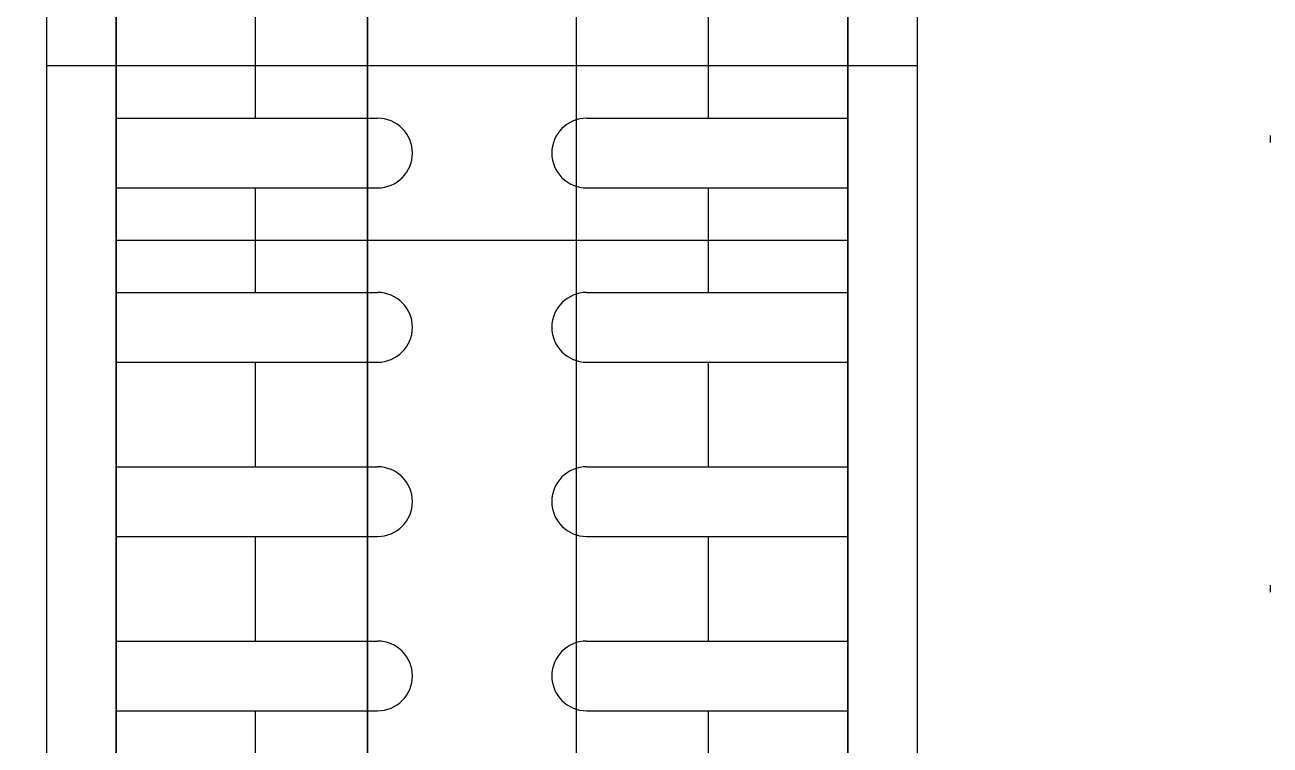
# Model space of a CAD drawing. Header units: inches. Extents: x 21 to 38546, y 13 to 15001.
# Drawn here: x 6003.84 to 6021.71, y 2067.49 to 2077.82 of the extents above; entities that cross this region are included whole.
import ezdxf

# ---------------------------------------------------------------- set-up
doc = ezdxf.new("R2010")
doc.units = ezdxf.units.IN
doc.header["$MEASUREMENT"] = 0
doc.linetypes.add('DOT', pattern=[6.35, 0, -6.35])
doc.layers.add('RAST-IST-RADYATÖR-DİNAMİK BLOK', color=83, linetype='Continuous')
for name, color, linetype, lineweight in [('Z_MİM_-KM-BEAM-RAY', 8, 'DOT', 25), ('Z_MİM_-KM-CERAMIC-09', 8, 'Continuous', 25), ('Z_MİM_-KM-ELECTRIC', 8, 'Continuous', 25), ('Z_MİM_-KM-WALL', 8, 'Continuous', 25)]:
    doc.layers.add(name, color=color, linetype=linetype, lineweight=lineweight)

# ---------------------------------------------------------------- blocks, each defined once
blk = doc.blocks.new('A$Cba0c6c82')
at = {"ltscale": 2}
blk.add_line((0, 65), (65, 65), dxfattribs=at)
blk = doc.blocks.new('-KM_Kiriş İzi_ZK')
at = {"layer": 'Z_MİM_-KM-BEAM-RAY'}
blk.add_line((2689.999, 1565.001), (2689.999, 1030), dxfattribs=at)
blk = doc.blocks.new('IS_RADYATOR-PLAN-110')
at = {"layer": 'RAST-IST-RADYATÖR-DİNAMİK BLOK', "color": 7}
for p, q in [((100.75, 11.5), (100.75, 7.75)), ((101.75, 11.5), (101.75, 7.75)), ((103.25, 11.5), (103.25, 7.75)), ((104.25, 11.5), (104.25, 7.75)), ((105.75, 11.5), (105.75, 7.75)), ((106.75, 11.5), (106.75, 7.75)), ((100, 9.5), (100.75, 9.5)), ((101.75, 9.5), (102.5, 9.5)), ((102.5, 9.5), (103.25, 9.5)), ((104.25, 9.5), (105, 9.5)), ((105, 9.5), (105.75, 9.5)), ((106.75, 9.5), (107.5, 9.5)), ((100.75, 4.75), (100.75, 1)), ((101.75, 4.75), (101.75, 1)), ((103.25, 4.75), (103.25, 1)), ((104.25, 4.75), (104.25, 1)), ((105.75, 4.75), (105.75, 1)), ((106.75, 4.75), (106.75, 1)), ((100, 3), (100.75, 3)), ((101.75, 3), (102.5, 3)), ((102.5, 3), (103.25, 3)), ((104.25, 3), (105, 3)), ((105, 3), (105.75, 3)), ((106.75, 3), (107.5, 3))]:
    blk.add_line(p, q, dxfattribs=at)
at = {"layer": 'RAST-IST-RADYATÖR-DİNAMİK BLOK'}
for points in [[(0, 0), (110, 0), (110, 12.5), (0, 12.5)], [(2.5, 11.5), (107.5, 11.5), (107.5, 1), (2.5, 1)]]:
    blk.add_lwpolyline(points, dxfattribs=at)
at = {"layer": 'RAST-IST-RADYATÖR-DİNAMİK BLOK', "color": 7}
for centre, start, end in [((101.25, 7.75), 180, 0), ((103.75, 7.75), 180, 0), ((106.25, 7.75), 180, 0), ((101.25, 4.75), 0, 180), ((103.75, 4.75), 0, 180), ((106.25, 4.75), 0, 180)]:
    blk.add_arc(centre, 0.5, start, end, dxfattribs=at)
blk = doc.blocks.new('IS_RADYATOR-PLAN-120')
at = {"layer": 'RAST-IST-RADYATÖR-DİNAMİK BLOK', "color": 7}
for p, q in [((100.75, 11.5), (100.75, 7.75)), ((101.75, 11.5), (101.75, 7.75)), ((103.25, 11.5), (103.25, 7.75)), ((104.25, 11.5), (104.25, 7.75)), ((105.75, 11.5), (105.75, 7.75)), ((106.75, 11.5), (106.75, 7.75)), ((108.25, 11.5), (108.25, 7.75)), ((109.25, 11.5), (109.25, 7.75)), ((100, 9.5), (100.75, 9.5)), ((101.75, 9.5), (102.5, 9.5)), ((102.5, 9.5), (103.25, 9.5)), ((104.25, 9.5), (105, 9.5)), ((105, 9.5), (105.75, 9.5)), ((106.75, 9.5), (107.5, 9.5)), ((107.5, 9.5), (108.25, 9.5)), ((109.25, 9.5), (110, 9.5)), ((110, 9.5), (110.75, 9.5)), ((100.75, 4.75), (100.75, 1)), ((101.75, 4.75), (101.75, 1)), ((103.25, 4.75), (103.25, 1)), ((104.25, 4.75), (104.25, 1)), ((105.75, 4.75), (105.75, 1)), ((106.75, 4.75), (106.75, 1)), ((108.25, 4.75), (108.25, 1)), ((109.25, 4.75), (109.25, 1)), ((100, 3), (100.75, 3)), ((101.75, 3), (102.5, 3)), ((102.5, 3), (103.25, 3)), ((104.25, 3), (105, 3)), ((105, 3), (105.75, 3)), ((106.75, 3), (107.5, 3)), ((107.5, 3), (108.25, 3)), ((109.25, 3), (110, 3)), ((110, 3), (110.75, 3))]:
    blk.add_line(p, q, dxfattribs=at)
at = {"layer": 'RAST-IST-RADYATÖR-DİNAMİK BLOK'}
for points in [[(0, 0), (120, 0), (120, 12.5), (0, 12.5)], [(2.5, 11.5), (117.5, 11.5), (117.5, 1), (2.5, 1)]]:
    blk.add_lwpolyline(points, dxfattribs=at)
at = {"layer": 'RAST-IST-RADYATÖR-DİNAMİK BLOK', "color": 7}
for centre, start, end in [((101.25, 7.75), 180, 0), ((103.75, 7.75), 180, 0), ((106.25, 7.75), 180, 0), ((108.75, 7.75), 180, 0), ((101.25, 4.75), 0, 180), ((103.75, 4.75), 0, 180), ((106.25, 4.75), 0, 180), ((108.75, 4.75), 0, 180)]:
    blk.add_arc(centre, 0.5, start, end, dxfattribs=at)
blk = doc.blocks.new('IS_RADYATOR-PLAN-130')
at = {"layer": 'RAST-IST-RADYATÖR-DİNAMİK BLOK', "color": 7}
for p, q in [((100.75, 11.5), (100.75, 7.75)), ((101.75, 11.5), (101.75, 7.75)), ((103.25, 11.5), (103.25, 7.75)), ((104.25, 11.5), (104.25, 7.75)), ((105.75, 11.5), (105.75, 7.75)), ((106.75, 11.5), (106.75, 7.75)), ((108.25, 11.5), (108.25, 7.75)), ((109.25, 11.5), (109.25, 7.75)), ((100, 9.5), (100.75, 9.5)), ((101.75, 9.5), (102.5, 9.5)), ((102.5, 9.5), (103.25, 9.5)), ((104.25, 9.5), (105, 9.5)), ((105, 9.5), (105.75, 9.5)), ((106.75, 9.5), (107.5, 9.5)), ((107.5, 9.5), (108.25, 9.5)), ((109.25, 9.5), (110, 9.5)), ((110, 9.5), (110.75, 9.5)), ((100.75, 4.75), (100.75, 1)), ((101.75, 4.75), (101.75, 1)), ((103.25, 4.75), (103.25, 1)), ((104.25, 4.75), (104.25, 1)), ((105.75, 4.75), (105.75, 1)), ((106.75, 4.75), (106.75, 1)), ((108.25, 4.75), (108.25, 1)), ((109.25, 4.75), (109.25, 1)), ((100, 3), (100.75, 3)), ((101.75, 3), (102.5, 3)), ((102.5, 3), (103.25, 3)), ((104.25, 3), (105, 3)), ((105, 3), (105.75, 3)), ((106.75, 3), (107.5, 3)), ((107.5, 3), (108.25, 3)), ((109.25, 3), (110, 3)), ((110, 3), (110.75, 3))]:
    blk.add_line(p, q, dxfattribs=at)
at = {"layer": 'RAST-IST-RADYATÖR-DİNAMİK BLOK'}
for points in [[(0, 0), (130, 0), (130, 12.5), (0, 12.5)], [(2.5, 11.5), (127.5, 11.5), (127.5, 1), (2.5, 1)]]:
    blk.add_lwpolyline(points, dxfattribs=at)
at = {"layer": 'RAST-IST-RADYATÖR-DİNAMİK BLOK', "color": 7}
for centre, start, end in [((101.25, 7.75), 180, 0), ((103.75, 7.75), 180, 0), ((106.25, 7.75), 180, 0), ((108.75, 7.75), 180, 0), ((101.25, 4.75), 0, 180), ((103.75, 4.75), 0, 180), ((106.25, 4.75), 0, 180), ((108.75, 4.75), 0, 180)]:
    blk.add_arc(centre, 0.5, start, end, dxfattribs=at)
blk = doc.blocks.new('IS_RADYATOR-PLAN-140')
at = {"layer": 'RAST-IST-RADYATÖR-DİNAMİK BLOK', "color": 7}
for p, q in [((100.75, 11.5), (100.75, 7.75)), ((101.75, 11.5), (101.75, 7.75)), ((103.25, 11.5), (103.25, 7.75)), ((104.25, 11.5), (104.25, 7.75)), ((105.75, 11.5), (105.75, 7.75)), ((106.75, 11.5), (106.75, 7.75)), ((108.25, 11.5), (108.25, 7.75)), ((109.25, 11.5), (109.25, 7.75)), ((100, 9.5), (100.75, 9.5)), ((101.75, 9.5), (102.5, 9.5)), ((102.5, 9.5), (103.25, 9.5)), ((104.25, 9.5), (105, 9.5)), ((105, 9.5), (105.75, 9.5)), ((106.75, 9.5), (107.5, 9.5)), ((107.5, 9.5), (108.25, 9.5)), ((109.25, 9.5), (110, 9.5)), ((110, 9.5), (110.75, 9.5)), ((100.75, 4.75), (100.75, 1)), ((101.75, 4.75), (101.75, 1)), ((103.25, 4.75), (103.25, 1)), ((104.25, 4.75), (104.25, 1)), ((105.75, 4.75), (105.75, 1)), ((106.75, 4.75), (106.75, 1)), ((108.25, 4.75), (108.25, 1)), ((109.25, 4.75), (109.25, 1)), ((100, 3), (100.75, 3)), ((101.75, 3), (102.5, 3)), ((102.5, 3), (103.25, 3)), ((104.25, 3), (105, 3)), ((105, 3), (105.75, 3)), ((106.75, 3), (107.5, 3)), ((107.5, 3), (108.25, 3)), ((109.25, 3), (110, 3)), ((110, 3), (110.75, 3))]:
    blk.add_line(p, q, dxfattribs=at)
at = {"layer": 'RAST-IST-RADYATÖR-DİNAMİK BLOK'}
for points in [[(0, 0), (140, 0), (140, 12.5), (0, 12.5)], [(2.5, 11.5), (137.5, 11.5), (137.5, 1), (2.5, 1)]]:
    blk.add_lwpolyline(points, dxfattribs=at)
at = {"layer": 'RAST-IST-RADYATÖR-DİNAMİK BLOK', "color": 7}
for centre, start, end in [((101.25, 7.75), 180, 0), ((103.75, 7.75), 180, 0), ((106.25, 7.75), 180, 0), ((108.75, 7.75), 180, 0), ((101.25, 4.75), 0, 180), ((103.75, 4.75), 0, 180), ((106.25, 4.75), 0, 180), ((108.75, 4.75), 0, 180)]:
    blk.add_arc(centre, 0.5, start, end, dxfattribs=at)
blk = doc.blocks.new('IS_RADYATOR-PLAN-150')
at = {"layer": 'RAST-IST-RADYATÖR-DİNAMİK BLOK', "color": 7}
for p, q in [((100.75, 11.5), (100.75, 7.75)), ((101.75, 11.5), (101.75, 7.75)), ((103.25, 11.5), (103.25, 7.75)), ((104.25, 11.5), (104.25, 7.75)), ((105.75, 11.5), (105.75, 7.75)), ((106.75, 11.5), (106.75, 7.75)), ((108.25, 11.5), (108.25, 7.75)), ((109.25, 11.5), (109.25, 7.75)), ((100, 9.5), (100.75, 9.5)), ((101.75, 9.5), (102.5, 9.5)), ((102.5, 9.5), (103.25, 9.5)), ((104.25, 9.5), (105, 9.5)), ((105, 9.5), (105.75, 9.5)), ((106.75, 9.5), (107.5, 9.5)), ((107.5, 9.5), (108.25, 9.5)), ((109.25, 9.5), (110, 9.5)), ((110, 9.5), (110.75, 9.5)), ((100.75, 4.75), (100.75, 1)), ((101.75, 4.75), (101.75, 1)), ((103.25, 4.75), (103.25, 1)), ((104.25, 4.75), (104.25, 1)), ((105.75, 4.75), (105.75, 1)), ((106.75, 4.75), (106.75, 1)), ((108.25, 4.75), (108.25, 1)), ((109.25, 4.75), (109.25, 1)), ((100, 3), (100.75, 3)), ((101.75, 3), (102.5, 3)), ((102.5, 3), (103.25, 3)), ((104.25, 3), (105, 3)), ((105, 3), (105.75, 3)), ((106.75, 3), (107.5, 3)), ((107.5, 3), (108.25, 3)), ((109.25, 3), (110, 3)), ((110, 3), (110.75, 3))]:
    blk.add_line(p, q, dxfattribs=at)
at = {"layer": 'RAST-IST-RADYATÖR-DİNAMİK BLOK'}
for points in [[(-5, 0), (145, 0), (145, 12.5), (-5, 12.5)], [(-2.5, 11.5), (142.5, 11.5), (142.5, 1), (-2.5, 1)]]:
    blk.add_lwpolyline(points, dxfattribs=at)
at = {"layer": 'RAST-IST-RADYATÖR-DİNAMİK BLOK', "color": 7}
for centre, start, end in [((101.25, 7.75), 180, 0), ((103.75, 7.75), 180, 0), ((106.25, 7.75), 180, 0), ((108.75, 7.75), 180, 0), ((101.25, 4.75), 0, 180), ((103.75, 4.75), 0, 180), ((106.25, 4.75), 0, 180), ((108.75, 4.75), 0, 180)]:
    blk.add_arc(centre, 0.5, start, end, dxfattribs=at)
blk = doc.blocks.new('IS_RADYATOR-PLAN-160')
at = {"layer": 'RAST-IST-RADYATÖR-DİNAMİK BLOK', "color": 7}
for p, q in [((100.75, 11.5), (100.75, 7.75)), ((101.75, 11.5), (101.75, 7.75)), ((103.25, 11.5), (103.25, 7.75)), ((104.25, 11.5), (104.25, 7.75)), ((105.75, 11.5), (105.75, 7.75)), ((106.75, 11.5), (106.75, 7.75)), ((108.25, 11.5), (108.25, 7.75)), ((109.25, 11.5), (109.25, 7.75)), ((100, 9.5), (100.75, 9.5)), ((101.75, 9.5), (102.5, 9.5)), ((102.5, 9.5), (103.25, 9.5)), ((104.25, 9.5), (105, 9.5)), ((105, 9.5), (105.75, 9.5)), ((106.75, 9.5), (107.5, 9.5)), ((107.5, 9.5), (108.25, 9.5)), ((109.25, 9.5), (110, 9.5)), ((110, 9.5), (110.75, 9.5)), ((100.75, 4.75), (100.75, 1)), ((101.75, 4.75), (101.75, 1)), ((103.25, 4.75), (103.25, 1)), ((104.25, 4.75), (104.25, 1)), ((105.75, 4.75), (105.75, 1)), ((106.75, 4.75), (106.75, 1)), ((108.25, 4.75), (108.25, 1)), ((109.25, 4.75), (109.25, 1)), ((100, 3), (100.75, 3)), ((101.75, 3), (102.5, 3)), ((102.5, 3), (103.25, 3)), ((104.25, 3), (105, 3)), ((105, 3), (105.75, 3)), ((106.75, 3), (107.5, 3)), ((107.5, 3), (108.25, 3)), ((109.25, 3), (110, 3)), ((110, 3), (110.75, 3))]:
    blk.add_line(p, q, dxfattribs=at)
at = {"layer": 'RAST-IST-RADYATÖR-DİNAMİK BLOK'}
for points in [[(-5, 0), (155, 0), (155, 12.5), (-5, 12.5)], [(-2.5, 11.5), (152.5, 11.5), (152.5, 1), (-2.5, 1)]]:
    blk.add_lwpolyline(points, dxfattribs=at)
at = {"layer": 'RAST-IST-RADYATÖR-DİNAMİK BLOK', "color": 7}
for centre, start, end in [((101.25, 7.75), 180, 0), ((103.75, 7.75), 180, 0), ((106.25, 7.75), 180, 0), ((108.75, 7.75), 180, 0), ((101.25, 4.75), 0, 180), ((103.75, 4.75), 0, 180), ((106.25, 4.75), 0, 180), ((108.75, 4.75), 0, 180)]:
    blk.add_arc(centre, 0.5, start, end, dxfattribs=at)
blk = doc.blocks.new('IS_RADYATOR-PLAN-170')
at = {"layer": 'RAST-IST-RADYATÖR-DİNAMİK BLOK', "color": 7}
for p, q in [((100.75, 11.5), (100.75, 7.75)), ((101.75, 11.5), (101.75, 7.75)), ((103.25, 11.5), (103.25, 7.75)), ((104.25, 11.5), (104.25, 7.75)), ((105.75, 11.5), (105.75, 7.75)), ((106.75, 11.5), (106.75, 7.75)), ((108.25, 11.5), (108.25, 7.75)), ((109.25, 11.5), (109.25, 7.75)), ((100, 9.5), (100.75, 9.5)), ((101.75, 9.5), (102.5, 9.5)), ((102.5, 9.5), (103.25, 9.5)), ((104.25, 9.5), (105, 9.5)), ((105, 9.5), (105.75, 9.5)), ((106.75, 9.5), (107.5, 9.5)), ((107.5, 9.5), (108.25, 9.5)), ((109.25, 9.5), (110, 9.5)), ((110, 9.5), (110.75, 9.5)), ((100.75, 4.75), (100.75, 1)), ((101.75, 4.75), (101.75, 1)), ((103.25, 4.75), (103.25, 1)), ((104.25, 4.75), (104.25, 1)), ((105.75, 4.75), (105.75, 1)), ((106.75, 4.75), (106.75, 1)), ((108.25, 4.75), (108.25, 1)), ((109.25, 4.75), (109.25, 1)), ((100, 3), (100.75, 3)), ((101.75, 3), (102.5, 3)), ((102.5, 3), (103.25, 3)), ((104.25, 3), (105, 3)), ((105, 3), (105.75, 3)), ((106.75, 3), (107.5, 3)), ((107.5, 3), (108.25, 3)), ((109.25, 3), (110, 3)), ((110, 3), (110.75, 3))]:
    blk.add_line(p, q, dxfattribs=at)
at = {"layer": 'RAST-IST-RADYATÖR-DİNAMİK BLOK'}
for points in [[(-5, 0), (165, 0), (165, 12.5), (-5, 12.5)], [(-2.5, 11.5), (162.5, 11.5), (162.5, 1), (-2.5, 1)]]:
    blk.add_lwpolyline(points, dxfattribs=at)
at = {"layer": 'RAST-IST-RADYATÖR-DİNAMİK BLOK', "color": 7}
for centre, start, end in [((101.25, 7.75), 180, 0), ((103.75, 7.75), 180, 0), ((106.25, 7.75), 180, 0), ((108.75, 7.75), 180, 0), ((101.25, 4.75), 0, 180), ((103.75, 4.75), 0, 180), ((106.25, 4.75), 0, 180), ((108.75, 4.75), 0, 180)]:
    blk.add_arc(centre, 0.5, start, end, dxfattribs=at)
blk = doc.blocks.new('IS_RADYATOR-PLAN-180')
at = {"layer": 'RAST-IST-RADYATÖR-DİNAMİK BLOK', "color": 7}
for p, q in [((100.75, 11.5), (100.75, 7.75)), ((101.75, 11.5), (101.75, 7.75)), ((103.25, 11.5), (103.25, 7.75)), ((104.25, 11.5), (104.25, 7.75)), ((105.75, 11.5), (105.75, 7.75)), ((106.75, 11.5), (106.75, 7.75)), ((108.25, 11.5), (108.25, 7.75)), ((109.25, 11.5), (109.25, 7.75)), ((100, 9.5), (100.75, 9.5)), ((101.75, 9.5), (102.5, 9.5)), ((102.5, 9.5), (103.25, 9.5)), ((104.25, 9.5), (105, 9.5)), ((105, 9.5), (105.75, 9.5)), ((106.75, 9.5), (107.5, 9.5)), ((107.5, 9.5), (108.25, 9.5)), ((109.25, 9.5), (110, 9.5)), ((110, 9.5), (110.75, 9.5)), ((100.75, 4.75), (100.75, 1)), ((101.75, 4.75), (101.75, 1)), ((103.25, 4.75), (103.25, 1)), ((104.25, 4.75), (104.25, 1)), ((105.75, 4.75), (105.75, 1)), ((106.75, 4.75), (106.75, 1)), ((108.25, 4.75), (108.25, 1)), ((109.25, 4.75), (109.25, 1)), ((100, 3), (100.75, 3)), ((101.75, 3), (102.5, 3)), ((102.5, 3), (103.25, 3)), ((104.25, 3), (105, 3)), ((105, 3), (105.75, 3)), ((106.75, 3), (107.5, 3)), ((107.5, 3), (108.25, 3)), ((109.25, 3), (110, 3)), ((110, 3), (110.75, 3))]:
    blk.add_line(p, q, dxfattribs=at)
at = {"layer": 'RAST-IST-RADYATÖR-DİNAMİK BLOK'}
for points in [[(-5, 0), (175, 0), (175, 12.5), (-5, 12.5)], [(-2.5, 11.5), (172.5, 11.5), (172.5, 1), (-2.5, 1)]]:
    blk.add_lwpolyline(points, dxfattribs=at)
at = {"layer": 'RAST-IST-RADYATÖR-DİNAMİK BLOK', "color": 7}
for centre, start, end in [((101.25, 7.75), 180, 0), ((103.75, 7.75), 180, 0), ((106.25, 7.75), 180, 0), ((108.75, 7.75), 180, 0), ((101.25, 4.75), 0, 180), ((103.75, 4.75), 0, 180), ((106.25, 4.75), 0, 180), ((108.75, 4.75), 0, 180)]:
    blk.add_arc(centre, 0.5, start, end, dxfattribs=at)
blk = doc.blocks.new('IS_RADYATOR-PLAN-190')
at = {"layer": 'RAST-IST-RADYATÖR-DİNAMİK BLOK', "color": 7}
for p, q in [((100.75, 11.5), (100.75, 7.75)), ((101.75, 11.5), (101.75, 7.75)), ((103.25, 11.5), (103.25, 7.75)), ((104.25, 11.5), (104.25, 7.75)), ((105.75, 11.5), (105.75, 7.75)), ((106.75, 11.5), (106.75, 7.75)), ((108.25, 11.5), (108.25, 7.75)), ((109.25, 11.5), (109.25, 7.75)), ((100, 9.5), (100.75, 9.5)), ((101.75, 9.5), (102.5, 9.5)), ((102.5, 9.5), (103.25, 9.5)), ((104.25, 9.5), (105, 9.5)), ((105, 9.5), (105.75, 9.5)), ((106.75, 9.5), (107.5, 9.5)), ((107.5, 9.5), (108.25, 9.5)), ((109.25, 9.5), (110, 9.5)), ((110, 9.5), (110.75, 9.5)), ((100.75, 4.75), (100.75, 1)), ((101.75, 4.75), (101.75, 1)), ((103.25, 4.75), (103.25, 1)), ((104.25, 4.75), (104.25, 1)), ((105.75, 4.75), (105.75, 1)), ((106.75, 4.75), (106.75, 1)), ((108.25, 4.75), (108.25, 1)), ((109.25, 4.75), (109.25, 1)), ((100, 3), (100.75, 3)), ((101.75, 3), (102.5, 3)), ((102.5, 3), (103.25, 3)), ((104.25, 3), (105, 3)), ((105, 3), (105.75, 3)), ((106.75, 3), (107.5, 3)), ((107.5, 3), (108.25, 3)), ((109.25, 3), (110, 3)), ((110, 3), (110.75, 3))]:
    blk.add_line(p, q, dxfattribs=at)
at = {"layer": 'RAST-IST-RADYATÖR-DİNAMİK BLOK'}
for points in [[(-5, 0), (185, 0), (185, 12.5), (-5, 12.5)], [(182.5, 11.5), (-2.5, 11.5), (-2.5, 1), (182.5, 1)]]:
    blk.add_lwpolyline(points, dxfattribs=at)
at = {"layer": 'RAST-IST-RADYATÖR-DİNAMİK BLOK', "color": 7}
for centre, start, end in [((101.25, 7.75), 180, 0), ((103.75, 7.75), 180, 0), ((106.25, 7.75), 180, 0), ((108.75, 7.75), 180, 0), ((101.25, 4.75), 0, 180), ((103.75, 4.75), 0, 180), ((106.25, 4.75), 0, 180), ((108.75, 4.75), 0, 180)]:
    blk.add_arc(centre, 0.5, start, end, dxfattribs=at)
blk = doc.blocks.new('IS_RADYATOR-PLAN-200')
at = {"layer": 'RAST-IST-RADYATÖR-DİNAMİK BLOK', "color": 7}
for p, q in [((105.75, 11.5), (105.75, 7.75)), ((106.75, 11.5), (106.75, 7.75)), ((108.25, 11.5), (108.25, 7.75)), ((109.25, 11.5), (109.25, 7.75)), ((110.75, 11.5), (110.75, 7.75)), ((111.75, 11.5), (111.75, 7.75)), ((113.25, 11.5), (113.25, 7.75)), ((114.25, 11.5), (114.25, 7.75)), ((105, 9.5), (105.75, 9.5)), ((106.75, 9.5), (107.5, 9.5)), ((107.5, 9.5), (108.25, 9.5)), ((109.25, 9.5), (110, 9.5)), ((110, 9.5), (110.75, 9.5)), ((111.75, 9.5), (112.5, 9.5)), ((112.5, 9.5), (113.25, 9.5)), ((114.25, 9.5), (115, 9.5)), ((115, 9.5), (115.75, 9.5)), ((105.75, 4.75), (105.75, 1)), ((106.75, 4.75), (106.75, 1)), ((108.25, 4.75), (108.25, 1)), ((109.25, 4.75), (109.25, 1)), ((110.75, 4.75), (110.75, 1)), ((111.75, 4.75), (111.75, 1)), ((113.25, 4.75), (113.25, 1)), ((114.25, 4.75), (114.25, 1)), ((105, 3), (105.75, 3)), ((106.75, 3), (107.5, 3)), ((107.5, 3), (108.25, 3)), ((109.25, 3), (110, 3)), ((110, 3), (110.75, 3)), ((111.75, 3), (112.5, 3)), ((112.5, 3), (113.25, 3)), ((114.25, 3), (115, 3)), ((115, 3), (115.75, 3))]:
    blk.add_line(p, q, dxfattribs=at)
at = {"layer": 'RAST-IST-RADYATÖR-DİNAMİK BLOK'}
for points in [[(0, 0), (200, 0), (200, 12.5), (0, 12.5)], [(2.5, 11.5), (197.5, 11.5), (197.5, 1), (2.5, 1)]]:
    blk.add_lwpolyline(points, dxfattribs=at)
at = {"layer": 'RAST-IST-RADYATÖR-DİNAMİK BLOK', "color": 7}
for centre, start, end in [((106.25, 7.75), 180, 0), ((108.75, 7.75), 180, 0), ((111.25, 7.75), 180, 0), ((113.75, 7.75), 180, 0), ((106.25, 4.75), 0, 180), ((108.75, 4.75), 0, 180), ((111.25, 4.75), 0, 180), ((113.75, 4.75), 0, 180)]:
    blk.add_arc(centre, 0.5, start, end, dxfattribs=at)
blk = doc.blocks.new('IS_U4738')
for name, p in [('IS_RADYATOR-PLAN-110', (0, 0)), ('IS_RADYATOR-PLAN-120', (0, 0)), ('IS_RADYATOR-PLAN-130', (0, 0)), ('IS_RADYATOR-PLAN-140', (0, 0)), ('IS_RADYATOR-PLAN-150', (0, 0)), ('IS_RADYATOR-PLAN-160', (0, 0)), ('IS_RADYATOR-PLAN-170', (0, 0)), ('IS_RADYATOR-PLAN-180', (0, 0)), ('IS_RADYATOR-PLAN-190', (0, 0)), ('IS_RADYATOR-PLAN-200', (-5, 0))]:
    blk.add_blockref(name, p)

msp = doc.modelspace()

# ---------------------------------------------------------------- linework, layer by layer
at = {"layer": 'Z_MİM_-KM-CERAMIC-09'}
msp.add_lwpolyline([(6008.758, 2089.084), (5809.756, 2089.084), (5809.756, 1880.083), (6018.756, 1880.084), (6018.756, 2009.083), (6008.758, 2009.083)], close=True, dxfattribs=at)
at = {"layer": 'Z_MİM_-KM-WALL'}
msp.add_line((6011.758, 2012.083), (6011.758, 2562.084), dxfattribs=at)

# ---------------------------------------------------------------- block references
at = {"layer": 'RAST-IST-RADYATÖR-DİNAMİK BLOK', "rotation": 90}
msp.add_blockref('IS_U4738', (6016.654, 1967.231), dxfattribs=at)
at = {"layer": 'Z_MİM_-KM-BEAM-RAY'}
msp.add_blockref('-KM_Kiriş İzi_ZK', (3331.714, 982.083), dxfattribs=at)
at = {"layer": 'Z_MİM_-KM-ELECTRIC', "ltscale": 0.5, "rotation": 270}
msp.add_blockref('A$Cba0c6c82', (5943.758, 2085.82), dxfattribs=at)

doc.saveas('drawing.dxf')
